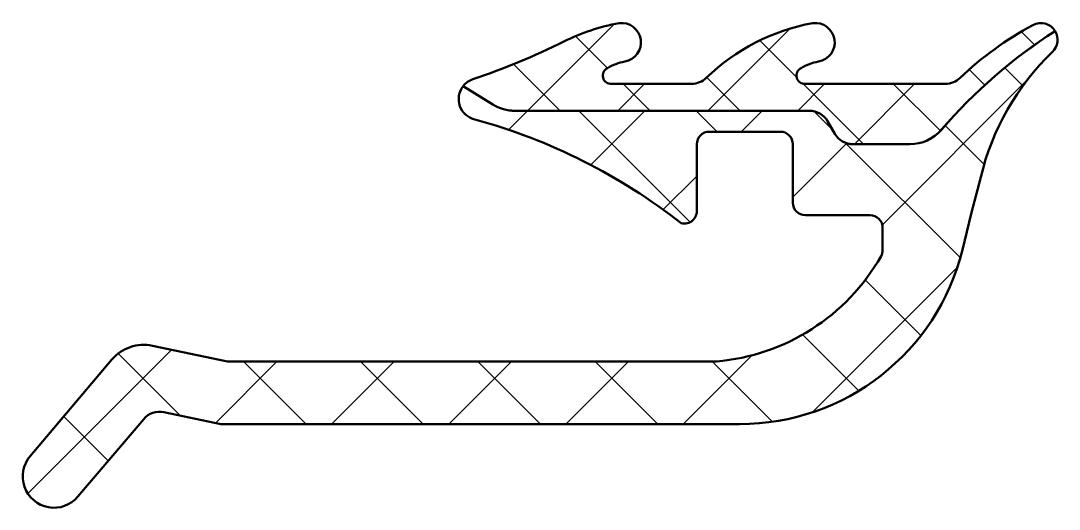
# Model space of a CAD drawing. Extents: x -7.1 to 17.7, y -4.5 to 7.2.
import ezdxf

# ---------------------------------------------------------------- set-up
doc = ezdxf.new("R2010")
doc.units = 0
for name, color, linetype, lineweight in [('0S-Alu contour', 7, 'Continuous', 50), ('0S-EPDM contour', 22, 'Continuous', 50), ('0S-EPDM hatch', 25, 'Continuous', 25), ('0S-PT contour', 91, 'Continuous', 50), ('0S-PT hatch', 103, 'Continuous', 25)]:
    doc.layers.add(name, color=color, linetype=linetype, lineweight=lineweight)

# ---------------------------------------------------------------- blocks, each defined once
blk = doc.blocks.new('284403__72D222F6_7AD3_4398_AC23_B4EF68AEB760_')
at = {"layer": '0S-EPDM hatch'}
h = blk.add_hatch(dxfattribs=at)
h.set_pattern_fill('ANSI37', color=256, scale=0.625, angle=90, style=0)
h.set_pattern_definition([(135, (0, 0), (-1.403165018917055, -1.403165018917055), []), (225, (0, 0), (1.403165018917055, -1.403165018917055), [])])
edge = h.paths.add_edge_path()
edge.add_line((-2.187181422469841, -0.9999995231649254), (9.523019851974153, -0.9999995231649357))
edge.add_arc((9.08691343191848, 4.020566809840649), 5.039471709784957, 274.9644787536512, 330.2081813218429)
edge.add_arc((13.19999953603673, 1.665760068733943), 0.2999999999999701, 330.2081813218411, 359.9996229576659)
edge.add_line((13.4999995360302, 1.665758094544898), (13.50000305194692, 2.200041513362446))
edge.add_arc((13.20000305195343, 2.200043487548774), 0.2999999999999949, 359.9996229576659, 449.9999999999997)
edge.add_line((13.20000305195343, 2.500043487548769), (11.65000610351561, 2.50004348754877))
edge.add_ellipse((11.65001383497795, 2.800054271550235), major_axis=(-0.3000107841010863, 0), ratio=1, start_angle=0.004390805964817446, end_angle=89.99852345253862, ccw=False)
edge.add_line((11.35000305175781, 2.800031280517558), (11.34999198912519, 4.200012683866315))
edge.add_arc((11.05000205025671, 4.200010537966583), 0.2999899388761586, 0.0004098504796257, 89.99959014959553)
edge.add_line((11.05000419615644, 4.500000476835066), (9.349991989125202, 4.500000476835068))
edge.add_arc((9.349999720587528, 4.199989692833599), 0.3000107841010908, 90.00147654745841, 179.9956091940352)
edge.add_line((9.049988937367385, 4.200012683866276), (9.049999999999997, 2.636182403564396))
edge.add_ellipse((8.748840719746845, 2.60332514801182), major_axis=(-0.302946383581394, 0), ratio=1, start_angle=76.51654278467538, end_angle=186.2264900971964, ccw=False)
edge.add_arc((0.043920591836401, -8.712636276727896), 14.00076226077059, 51.92437951680034, 74.69827410587)
edge.add_ellipse((3.850631805174354, 5.279598579133951), major_axis=(-0.5004727545536413, 0), ratio=1, start_angle=-38.19420960691309, end_angle=77.08238413124411, ccw=False)
edge.add_line((3.457300565007931, 5.589055383162642), (4.167029639865015, 5.149722750949123))
edge.add_arc((4.693363933695684, 6.000000476835078), 1.000000000000009, 238.2418892370336, 270.0000000000001)
edge.add_line((4.693363933695685, 5.000000476835068), (11.74944274269431, 5.000000476835067))
edge.add_ellipse((11.74944274269431, 4.500000476835075), major_axis=(-0.499999999999992, 0), ratio=1, start_angle=210.0000000000005, end_angle=270, ccw=False)
edge.add_line((12.18245544458652, 4.750000476835073), (12.35566052534341, 4.450000476835069))
edge.add_arc((12.78867322723563, 4.700000476835066), 0.4999999999999967, 209.9999999999999, 270)
edge.add_line((12.78867322723563, 4.20000047683507), (14.1517048727672, 4.20000047683507))
edge.add_arc((14.1517048727672, 5.200000476835051), 0.9999999999999813, 269.9999999999998, 319.2575699545417)
edge.add_ellipse((24.35222664754836, -3.586983372648428), major_axis=(-12.4633476390112, 0), ratio=1, start_angle=302.6433686991293, end_angle=319.2575699545414, ccw=False)
edge.add_ellipse((17.28754905529181, 6.700000476835063), major_axis=(-0.3999999999999682, 0), ratio=1, start_angle=133.4920554733336, end_angle=211.2832234190349, ccw=False)
edge.add_arc((21.88481075478836, 1.947628741418308), 6.212119083132369, 134.0854493744686, 166.407068468347)
edge.add_line((15.846693113477, 3.407614649809831), (15.62105112968153, 2.532130713002303))
edge.add_line((15.62105112968153, 2.532130713002303), (15.41093825444463, 1.669430051036897))
edge.add_ellipse((10.07431175992664, 3.000000476835076), major_axis=(-5.500000000000012, 0), ratio=1, start_angle=90, end_angle=166.0000000000001, ccw=False)
edge.add_line((10.07431175992663, -2.499999523164935), (-2.343715536861415, -2.499999523164922))
edge.add_line((-2.343715536861415, -2.499999523164922), (-3.706773120454163, -2.212380616149042))
edge.add_arc((-3.810004982060884, -2.701607744126645), 0.5000000000000038, 78.08480255415314, 139.7162816829406)
edge.add_line((-4.191431030305112, -2.378321230766135), (-5.765042350103515, -4.234929293205682))
edge.add_ellipse((-6.337181422469856, -3.749999523164922), major_axis=(-0.7500000000000009, 0), ratio=1, start_angle=-40.28371831705908, end_angle=139.7162816829409, ccw=False)
edge.add_line((-6.9093204948362, -3.265069753124165), (-4.95003351895831, -0.9534264964439165))
edge.add_ellipse((-4.187181422469857, -1.599999523164929), major_axis=(-0.9999999999999998, 0), ratio=1, start_angle=258.08480255415327, end_angle=319.7162816829408, ccw=False)
edge.add_line((-3.980717699256418, -0.621545267209728), (-2.187181422469841, -0.9999995231649254))
at = {"layer": '0S-EPDM contour', "color": 7}
for points in [[(3.457300565007931, 5.589055383162642), (4.167029639865015, 5.149722750949123)], [(4.693363933695685, 5.000000476835068), (11.74944274269431, 5.000000476835067)], [(12.18245544458652, 4.750000476835073), (12.35566052534341, 4.450000476835069)], [(11.05000419615644, 4.500000476835066), (9.349991989125202, 4.500000476835068)], [(9.049988937367385, 4.200012683866276), (9.049999999999997, 2.636182403564396)], [(11.35000305175781, 2.800031280517558), (11.34999198912519, 4.200012683866315)], [(12.78867322723563, 4.20000047683507), (14.1517048727672, 4.20000047683507)], [(15.846693113477, 3.407614649809831), (15.62105112968153, 2.532130713002303), (15.41093825444463, 1.669430051036897)], [(13.20000305195343, 2.500043487548769), (11.65000610351561, 2.50004348754877)], [(13.4999995360302, 1.665758094544898), (13.50000305194692, 2.200041513362446)], [(-3.980717699256418, -0.621545267209728), (-2.187181422469841, -0.9999995231649254)], [(-6.9093204948362, -3.265069753124165), (-4.95003351895831, -0.9534264964439165)], [(-2.187181422469841, -0.9999995231649254), (9.523019851974153, -0.9999995231649357)], [(10.07431175992663, -2.499999523164935), (-2.343715536861415, -2.499999523164922), (-3.706773120454163, -2.212380616149042)], [(-4.191431030305112, -2.378321230766135), (-5.765042350103515, -4.234929293205682)]]:
    blk.add_lwpolyline(points, dxfattribs=at)
at = {"layer": '0S-EPDM contour', "color": 7, "extrusion": (0, 0, -1)}
for centre, radius, start, end in [((-24.35222664754836, -3.586983372648428), 12.4633476390112, 40.74243004545862, 57.35663130087068), ((-17.28754905529181, 6.700000476835063), 0.3999999999999682, 148.7167765809651, 226.5079445266664), ((-3.850631805174354, 5.279598579133951), 0.5004727545536413, 282.9176158687559, 38.19420960691305), ((-11.74944274269431, 4.500000476835075), 0.499999999999992, 90, 149.9999999999995), ((-11.65001383497795, 2.800054271550235), 0.3000107841010863, 270.0014765474615, 359.9956091940352), ((-8.748840719746845, 2.60332514801182), 0.302946383581394, 173.7735099028036, 283.4834572153246), ((-10.07431175992664, 3.000000476835076), 5.500000000000012, 194, 270.0000000000001), ((4.187181422469857, -1.599999523164929), 0.9999999999999998, 40.28371831705919, 101.9151974458467), ((6.337181422469856, -3.749999523164922), 0.7500000000000011, 220.2837183170591, 40.28371831705915)]:
    blk.add_arc(centre, radius, start, end, dxfattribs=at)
at = {"layer": '0S-EPDM contour', "color": 7}
for centre, radius, start, end in [((21.88481075478836, 1.947628741418308), 6.212119083132369, 134.0854493744686, 166.407068468347), ((4.693363933695684, 6.000000476835078), 1.000000000000009, 238.2418892370336, 270.0000000000001), ((0.043920591836401, -8.712636276727896), 14.00076226077059, 51.92437951680034, 74.69827410587), ((9.349999720587528, 4.199989692833599), 0.3000107841010908, 90.00147654745841, 179.9956091940352), ((11.05000205025671, 4.200010537966583), 0.2999899388761586, 0.0004098504796257, 89.99959014959553), ((14.1517048727672, 5.200000476835051), 0.9999999999999813, 269.9999999999998, 319.2575699545417), ((12.78867322723563, 4.700000476835066), 0.4999999999999967, 209.9999999999999, 270), ((13.20000305195343, 2.200043487548774), 0.2999999999999949, 359.9996229576659, 89.99999999999967), ((9.08691343191848, 4.020566809840649), 5.039471709784957, 274.9644787536512, 330.2081813218429), ((13.19999953603673, 1.665760068733943), 0.2999999999999701, 330.2081813218411, 359.9996229576659), ((-3.810004982060884, -2.701607744126645), 0.5000000000000038, 78.08480255415314, 139.7162816829406)]:
    blk.add_arc(centre, radius, start, end, dxfattribs=at)
blk = doc.blocks.new('284403__BE828BF2_0E58_4D01_ABC7_2FB832EFD0F7_')
at = {"layer": '0S-PT hatch'}
h = blk.add_hatch(dxfattribs=at)
h.set_pattern_fill('ANSI37', color=256, scale=0.48, angle=90, style=0)
h.set_pattern_definition([(135, (0, 0), (-1.077630734528298, -1.077630734528298), []), (225, (0, 0), (1.077630734528298, -1.077630734528298), [])])
edge = h.paths.add_edge_path()
edge.add_ellipse((-1.720364209318955, 21.87067241981957), major_axis=(-17.00000000000079, 0), ratio=1, start_angle=108.56220394660389, end_angle=116.51489030713029, ccw=False)
edge.add_arc((3.850631805174359, 5.280598579133951), 0.5004727545536453, 108.5622039466049, 141.805790393087)
edge.add_line((3.457300565007931, 5.590055383162645), (4.167029639865017, 5.150722750949126))
edge.add_arc((4.693363933695686, 6.001000476835083), 1.000000000000012, 238.2418892370336, 270.0000000000002)
edge.add_line((4.693363933695689, 5.00100047683507), (11.74944274269431, 5.001000476835069))
edge.add_ellipse((11.74944274269431, 4.501000476835081), major_axis=(-0.4999999999999885, 0), ratio=1, start_angle=210.0000000000001, end_angle=270.0000000000002, ccw=False)
edge.add_line((12.18245544458652, 4.751000476835076), (12.35566052534341, 4.451000476835072))
edge.add_arc((12.78867322723563, 4.701000476835069), 0.4999999999999967, 209.9999999999999, 270)
edge.add_line((12.78867322723563, 4.201000476835073), (14.1517048727672, 4.201000476835072))
edge.add_arc((14.1517048727672, 5.201000476835056), 0.999999999999984, 269.9999999999998, 319.2575699545417)
edge.add_ellipse((24.35222664754846, -3.585983372648565), major_axis=(-12.46334763901137, 0), ratio=1, start_angle=302.64336869912916, end_angle=319.25756995454117, ccw=False)
edge.add_arc((17.28754905529182, 6.701000476835079), 0.3999999999999893, 31.28322341903473, 118.4134549303425)
edge.add_arc((20.8370289303458, 0.0813248897199498), 7.911249747697535, 118.2110539351687, 133.8696485800728)
edge.add_ellipse((15.00786436212416, 6.14514899293499), major_axis=(-0.5000000000000205, 0), ratio=1, start_angle=90, end_angle=133.8696485800719, ccw=False)
edge.add_line((15.00786436212416, 5.645148992934969), (11.65353076765465, 5.645148992934969))
edge.add_ellipse((11.6360914011957, 5.84438721340863), major_axis=(-0.2000000000000016, 0), ratio=1, start_angle=-63.83316055429151, end_angle=95.00236325477681, ccw=False)
edge.add_ellipse((12.20645820250643, 4.879524634541679), major_axis=(-1.320332789273979, 0), ratio=1, start_angle=280.5378587616665, end_angle=299.91974423813406, ccw=False)
edge.add_arc((11.88657161157114, 6.635965119359569), 0.4650353574755024, 279.7079710651036, 457.5281702740111)
edge.add_arc((12.69697682367308, 2.267251302907826), 4.907709704411897, 100.226699026558, 134.1839910332593)
edge.add_ellipse((8.92799370446534, 6.145148992935006), major_axis=(-0.5000000000000382, 0), ratio=1, start_angle=90, end_angle=134.1839910332593, ccw=False)
edge.add_line((8.92799370446534, 5.645148992934967), (7.016456858102383, 5.645148992934969))
edge.add_ellipse((6.999017491643432, 5.844387213408629), major_axis=(-0.2000000000000008, 0), ratio=1, start_angle=-63.83316055429151, end_angle=95.00236325477698, ccw=False)
edge.add_ellipse((7.569384292954175, 4.87952463454167), major_axis=(-1.320332789273991, 0), ratio=1, start_angle=280.5378587616666, end_angle=299.91974423813434, ccw=False)
edge.add_arc((7.249497702018875, 6.63596511935957), 0.4650353574755015, 279.7079710651035, 457.5281702740112)
edge.add_arc((8.059902914120787, 2.267251302907894), 4.907709704411826, 100.2266990265578, 116.51489030713)
at = {"layer": '0S-PT contour', "color": 7}
for points in [[(3.457300565007931, 5.590055383162645), (4.167029639865017, 5.150722750949126)], [(8.92799370446534, 5.645148992934967), (7.016456858102383, 5.645148992934969)], [(15.00786436212416, 5.645148992934969), (11.65353076765465, 5.645148992934969)], [(4.693363933695689, 5.00100047683507), (11.74944274269431, 5.001000476835069)], [(12.18245544458652, 4.751000476835076), (12.35566052534341, 4.451000476835072)], [(12.78867322723563, 4.201000476835073), (14.1517048727672, 4.201000476835072)]]:
    blk.add_lwpolyline(points, dxfattribs=at)
for centre, radius, start, end in [((8.059902914120787, 2.267251302907894), 4.907709704411826, 100.2266990265578, 116.51489030713), ((7.249497702018875, 6.63596511935957), 0.4650353574755015, 279.7079710651035, 97.52817027401125), ((12.69697682367308, 2.267251302907826), 4.907709704411897, 100.226699026558, 134.1839910332593), ((11.88657161157114, 6.635965119359569), 0.4650353574755024, 279.7079710651036, 97.52817027401115), ((20.8370289303458, 0.0813248897199498), 7.911249747697535, 118.2110539351687, 133.8696485800728), ((17.28754905529182, 6.701000476835079), 0.3999999999999893, 31.28322341903473, 118.4134549303425), ((3.850631805174359, 5.280598579133951), 0.5004727545536453, 108.5622039466049, 141.805790393087), ((4.693363933695686, 6.001000476835083), 1.000000000000012, 238.2418892370336, 270.0000000000002), ((14.1517048727672, 5.201000476835056), 0.999999999999984, 269.9999999999998, 319.2575699545417), ((12.78867322723563, 4.701000476835069), 0.4999999999999967, 209.9999999999999, 270)]:
    blk.add_arc(centre, radius, start, end, dxfattribs=at)
at = {"layer": '0S-PT contour', "color": 7, "extrusion": (0, 0, -1)}
for centre, radius, start, end in [((-24.35222664754846, -3.585983372648565), 12.46334763901137, 40.74243004545881, 57.35663130087083), ((1.720364209318955, 21.87067241981957), 17.00000000000079, 243.4851096928697, 251.4377960533961), ((-6.999017491643432, 5.844387213408629), 0.2000000000000008, 264.997636745223, 63.83316055429156), ((-7.569384292954175, 4.87952463454167), 1.320332789273991, 60.08025576186565, 79.4621412383334), ((-11.6360914011957, 5.84438721340863), 0.2000000000000016, 264.9976367452232, 63.83316055429156), ((-12.20645820250643, 4.879524634541679), 1.320332789273979, 60.08025576186594, 79.46214123833349), ((-8.92799370446534, 6.145148992935006), 0.5000000000000382, 225.8160089667407, 270), ((-15.00786436212416, 6.14514899293499), 0.5000000000000205, 226.1303514199282, 270), ((-11.74944274269431, 4.501000476835081), 0.4999999999999885, 89.9999999999998, 149.9999999999999)]:
    blk.add_arc(centre, radius, start, end, dxfattribs=at)
blk = doc.blocks.new('284403__5B4EC3A8_D701_4C7D_AC11_2A59521EAB4F_')
at = {"layer": '0S-EPDM contour', "color": 7}
blk.add_blockref('284403__72D222F6_7AD3_4398_AC23_B4EF68AEB760_', (0, 0), dxfattribs=at)
at = {"layer": '0S-PT contour', "color": 7}
blk.add_blockref('284403__BE828BF2_0E58_4D01_ABC7_2FB832EFD0F7_', (0, 0), dxfattribs=at)

msp = doc.modelspace()

# ---------------------------------------------------------------- block references
at = {"layer": '0S-Alu contour', "color": 7}
msp.add_blockref('284403__5B4EC3A8_D701_4C7D_AC11_2A59521EAB4F_', (0, 0), dxfattribs=at)

doc.saveas('drawing.dxf')
